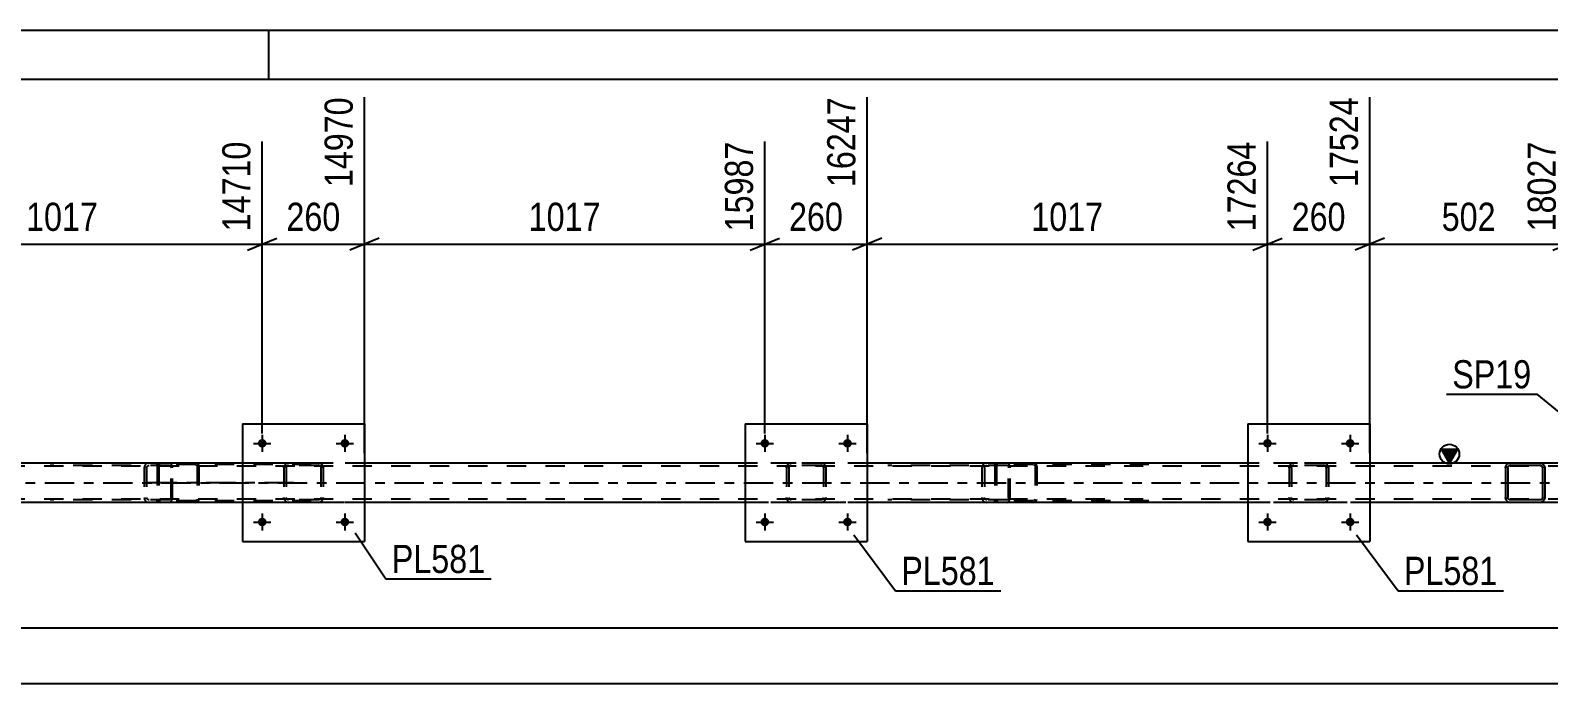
# Model space of a CAD drawing. Header units: millimetres. Extents: x 0 to 841, y 0 to 594.
# Drawn here: x 606.8 to 761.1, y 527.6 to 594 of the extents above; entities that cross this region are included whole.
import ezdxf

# ---------------------------------------------------------------- set-up
doc = ezdxf.new("R2010")
doc.units = ezdxf.units.MM
doc.linetypes.add('DXK_LINE_DOT2', pattern=[3.9198, 1.9599, -1.9599])
doc.linetypes.add('DXK_LINE_DOT3', pattern=[5.9187, 2.979, -0.9799, 0.9799, -0.9799])
doc.styles.add('Arial Narrow', font='ARIALN.TTF', dxfattribs={"height": 0.2})

# ---------------------------------------------------------------- blocks, each defined once
blk = doc.blocks.new('Unknown-814748510-1133')
at = {"color": 5, "linetype": 'Continuous'}
for p, q in [((841, 594), (0, 594)), ((631, 589), (631, 594)), ((836, 589), (5, 589))]:
    blk.add_line(p, q, dxfattribs=at)
blk = doc.blocks.new('Part-814748510-4940 - 4862')
at = {"color": 7, "linetype": 'DXK_LINE_DOT2'}
for p, q in [((734.68, 549.52), (734.72, 549.7)), ((734.72, 549.7), (734.68, 549.52)), ((734.68, 549.52), (734.68, 546.48)), ((734.92, 549.52), (734.94, 549.61)), ((734.92, 549.52), (734.92, 546.48)), ((734.94, 549.61), (734.99, 549.69)), ((734.98, 549.96), (735.16, 550)), ((735.16, 550), (734.98, 549.96)), ((734.99, 549.69), (735.07, 549.74)), ((735.07, 549.74), (735.16, 549.76)), ((738.2, 550), (735.16, 550)), ((738.2, 549.76), (735.16, 549.76)), ((738.2, 550), (738.38, 549.96)), ((738.38, 549.96), (738.2, 550)), ((738.2, 549.76), (738.29, 549.74)), ((738.29, 549.74), (738.37, 549.69)), ((738.37, 549.69), (738.42, 549.61)), ((738.42, 549.61), (738.44, 549.52)), ((738.44, 549.52), (738.44, 546.48)), ((738.64, 549.7), (738.68, 549.52)), ((738.68, 549.52), (738.64, 549.7)), ((738.68, 549.52), (738.68, 546.48)), ((734.72, 546.29), (734.68, 546.48)), ((734.68, 546.48), (734.72, 546.29)), ((734.94, 546.38), (734.92, 546.48)), ((734.99, 546.31), (734.94, 546.38)), ((735.07, 546.25), (734.99, 546.31)), ((735.16, 546.24), (735.07, 546.25)), ((738.2, 546.24), (735.16, 546.24)), ((738.29, 546.25), (738.2, 546.24)), ((738.37, 546.31), (738.29, 546.25)), ((738.42, 546.38), (738.37, 546.31)), ((738.44, 546.48), (738.42, 546.38)), ((738.68, 546.48), (738.64, 546.29)), ((738.64, 546.29), (738.68, 546.48)), ((735.16, 546), (734.98, 546.03)), ((734.98, 546.03), (735.16, 546)), ((738.2, 546), (735.16, 546)), ((738.38, 546.03), (738.2, 546)), ((738.2, 546), (738.38, 546.03))]:
    blk.add_line(p, q, dxfattribs=at)
for centre, start, end in [((735.16, 549.52), 112.5, 157.5), ((735.16, 549.52), 112.5, 157.5), ((738.2, 549.52), 22.5, 67.5), ((738.2, 549.52), 22.5, 67.5), ((735.16, 546.48), 202.5, 247.5), ((735.16, 546.48), 202.5, 247.5), ((738.2, 546.48), 292.5, 337.5), ((738.2, 546.48), 292.5, 337.5)]:
    blk.add_arc(centre, 0.48, start, end, dxfattribs=at)
blk = doc.blocks.new('Bolt-814748510-4880 - 4862')
at = {"linetype": 'Continuous'}
for points in [[(681.84, 552, -1), (680.96, 552, -1)], [(690.24, 552, -1), (689.36, 552, -1)]]:
    blk.add_hatch(color=1, dxfattribs=at).paths.add_polyline_path(points)
at = {"color": 1, "linetype": 'Continuous'}
for p, q in [((681.4, 552.88), (681.4, 551.12)), ((689.8, 552.88), (689.8, 551.12)), ((680.52, 552), (682.28, 552)), ((688.92, 552), (690.68, 552))]:
    blk.add_line(p, q, dxfattribs=at)
blk = doc.blocks.new('Part-814748510-4945 - 4862')
at = {"color": 2, "linetype": 'Continuous'}
for p, q in [((679.4, 554), (679.4, 542)), ((679.4, 554), (691.8, 554)), ((691.8, 554), (691.8, 542)), ((679.4, 542), (691.8, 542))]:
    blk.add_line(p, q, dxfattribs=at)
blk = doc.blocks.new('Bolt-814748510-4881 - 4862')
at = {"linetype": 'Continuous'}
for points in [[(681.84, 544, -1), (680.96, 544, -1)], [(690.24, 544, -1), (689.36, 544, -1)]]:
    blk.add_hatch(color=1, dxfattribs=at).paths.add_polyline_path(points)
at = {"color": 1, "linetype": 'Continuous'}
for p, q in [((681.4, 544.88), (681.4, 543.12)), ((689.8, 544.88), (689.8, 543.12)), ((680.52, 544), (682.28, 544)), ((688.92, 544), (690.68, 544))]:
    blk.add_line(p, q, dxfattribs=at)
blk = doc.blocks.new('Part-814748510-4946 - 4862')
at = {"color": 7, "linetype": 'DXK_LINE_DOT2'}
for p, q in [((683.6, 549.52), (683.64, 549.7)), ((683.64, 549.7), (683.6, 549.52)), ((683.6, 549.52), (683.6, 546.48)), ((683.84, 549.52), (683.86, 549.61)), ((683.84, 549.52), (683.84, 546.48)), ((683.86, 549.61), (683.91, 549.69)), ((683.9, 549.96), (684.08, 550)), ((684.08, 550), (683.9, 549.96)), ((683.91, 549.69), (683.99, 549.74)), ((683.99, 549.74), (684.08, 549.76)), ((687.12, 550), (684.08, 550)), ((687.12, 549.76), (684.08, 549.76)), ((687.12, 550), (687.3, 549.96)), ((687.3, 549.96), (687.12, 550)), ((687.12, 549.76), (687.21, 549.74)), ((687.21, 549.74), (687.29, 549.69)), ((687.29, 549.69), (687.34, 549.61)), ((687.34, 549.61), (687.36, 549.52)), ((687.36, 549.52), (687.36, 546.48)), ((687.56, 549.7), (687.6, 549.52)), ((687.6, 549.52), (687.56, 549.7)), ((687.6, 549.52), (687.6, 546.48)), ((683.64, 546.29), (683.6, 546.48)), ((683.6, 546.48), (683.64, 546.29)), ((683.86, 546.38), (683.84, 546.48)), ((683.91, 546.31), (683.86, 546.38)), ((683.99, 546.25), (683.91, 546.31)), ((684.08, 546.24), (683.99, 546.25)), ((687.12, 546.24), (684.08, 546.24)), ((687.21, 546.25), (687.12, 546.24)), ((687.29, 546.31), (687.21, 546.25)), ((687.34, 546.38), (687.29, 546.31)), ((687.36, 546.48), (687.34, 546.38)), ((687.6, 546.48), (687.56, 546.29)), ((687.56, 546.29), (687.6, 546.48)), ((684.08, 546), (683.9, 546.03)), ((683.9, 546.03), (684.08, 546)), ((687.12, 546), (684.08, 546)), ((687.3, 546.03), (687.12, 546)), ((687.12, 546), (687.3, 546.03))]:
    blk.add_line(p, q, dxfattribs=at)
at = {"color": 7, "linetype": 'DXK_LINE_DOT3'}
blk.add_line((685.6, 548), (685.6, 548), dxfattribs=at)
at = {"color": 7, "linetype": 'DXK_LINE_DOT2'}
for centre, start, end in [((684.08, 549.52), 112.5, 157.5), ((684.08, 549.52), 112.5, 157.5), ((687.12, 549.52), 22.5, 67.5), ((687.12, 549.52), 22.5, 67.5), ((684.08, 546.48), 202.5, 247.5), ((684.08, 546.48), 202.5, 247.5), ((687.12, 546.48), 292.5, 337.5), ((687.12, 546.48), 292.5, 337.5)]:
    blk.add_arc(centre, 0.48, start, end, dxfattribs=at)
blk = doc.blocks.new('Bolt-814748510-4882 - 4862')
at = {"linetype": 'Continuous'}
for points in [[(630.76, 552, -1), (629.88, 552, -1)], [(639.16, 552, -1), (638.28, 552, -1)]]:
    blk.add_hatch(color=1, dxfattribs=at).paths.add_polyline_path(points)
at = {"color": 1, "linetype": 'Continuous'}
for p, q in [((630.32, 552.88), (630.32, 551.12)), ((638.72, 552.88), (638.72, 551.12)), ((629.44, 552), (631.2, 552)), ((637.84, 552), (639.6, 552))]:
    blk.add_line(p, q, dxfattribs=at)
blk = doc.blocks.new('Bolt-814748510-4883 - 4862')
at = {"linetype": 'Continuous'}
for points in [[(630.76, 544, -1), (629.88, 544, -1)], [(639.16, 544, -1), (638.28, 544, -1)]]:
    blk.add_hatch(color=1, dxfattribs=at).paths.add_polyline_path(points)
at = {"color": 1, "linetype": 'Continuous'}
for p, q in [((630.32, 544.88), (630.32, 543.12)), ((638.72, 544.88), (638.72, 543.12)), ((629.44, 544), (631.2, 544)), ((637.84, 544), (639.6, 544))]:
    blk.add_line(p, q, dxfattribs=at)
blk = doc.blocks.new('Part-814748510-4951 - 4862')
at = {"color": 2, "linetype": 'Continuous'}
for p, q in [((628.32, 554), (628.32, 542)), ((628.32, 554), (640.72, 554)), ((640.72, 554), (640.72, 542)), ((628.32, 542), (640.72, 542))]:
    blk.add_line(p, q, dxfattribs=at)
blk = doc.blocks.new('Part-814748510-4952 - 4862')
at = {"color": 7, "linetype": 'DXK_LINE_DOT2'}
for p, q in [((632.52, 549.52), (632.56, 549.7)), ((632.56, 549.7), (632.52, 549.52)), ((632.52, 549.52), (632.52, 546.48)), ((632.76, 549.52), (632.78, 549.61)), ((632.76, 549.52), (632.76, 546.48)), ((632.78, 549.61), (632.83, 549.69)), ((632.82, 549.96), (633, 550)), ((633, 550), (632.82, 549.96)), ((632.83, 549.69), (632.91, 549.74)), ((632.91, 549.74), (633, 549.76)), ((636.04, 550), (633, 550)), ((636.04, 549.76), (633, 549.76)), ((636.04, 550), (636.22, 549.96)), ((636.22, 549.96), (636.04, 550)), ((636.04, 549.76), (636.13, 549.74)), ((636.13, 549.74), (636.21, 549.69)), ((636.21, 549.69), (636.26, 549.61)), ((636.26, 549.61), (636.28, 549.52)), ((636.28, 549.52), (636.28, 546.48)), ((636.48, 549.7), (636.52, 549.52)), ((636.52, 549.52), (636.48, 549.7)), ((636.52, 549.52), (636.52, 546.48)), ((632.56, 546.29), (632.52, 546.48)), ((632.52, 546.48), (632.56, 546.29)), ((632.78, 546.38), (632.76, 546.48)), ((632.83, 546.31), (632.78, 546.38)), ((632.91, 546.25), (632.83, 546.31)), ((633, 546.24), (632.91, 546.25)), ((636.04, 546.24), (633, 546.24)), ((636.13, 546.25), (636.04, 546.24)), ((636.21, 546.31), (636.13, 546.25)), ((636.26, 546.38), (636.21, 546.31)), ((636.28, 546.48), (636.26, 546.38)), ((636.52, 546.48), (636.48, 546.29)), ((636.48, 546.29), (636.52, 546.48)), ((633, 546), (632.82, 546.03)), ((632.82, 546.03), (633, 546)), ((636.04, 546), (633, 546)), ((636.22, 546.03), (636.04, 546)), ((636.04, 546), (636.22, 546.03))]:
    blk.add_line(p, q, dxfattribs=at)
at = {"color": 7, "linetype": 'DXK_LINE_DOT3'}
blk.add_line((634.52, 548), (634.52, 548), dxfattribs=at)
at = {"color": 7, "linetype": 'DXK_LINE_DOT2'}
for centre, start, end in [((633, 549.52), 112.5, 157.5), ((633, 549.52), 112.5, 157.5), ((636.04, 549.52), 22.5, 67.5), ((636.04, 549.52), 22.5, 67.5), ((633, 546.48), 202.5, 247.5), ((633, 546.48), 202.5, 247.5), ((636.04, 546.48), 292.5, 337.5), ((636.04, 546.48), 292.5, 337.5)]:
    blk.add_arc(centre, 0.48, start, end, dxfattribs=at)
blk = doc.blocks.new('Part-814748510-5002 - 4862')
at = {"color": 7, "linetype": 'DXK_LINE_DOT2'}
for p, q in [((620.91, 550), (608.76, 550)), ((620.91, 549.76), (608.76, 549.76)), ((618.34, 549.6), (618.32, 549.52)), ((618.32, 549.52), (618.32, 546.48)), ((618.36, 549.7), (618.34, 549.6)), ((618.57, 549.52), (618.59, 549.61)), ((618.57, 549.52), (618.57, 546.48)), ((618.59, 549.61), (618.65, 549.69)), ((618.82, 550), (618.63, 549.96)), ((618.65, 549.69), (618.73, 549.74)), ((618.73, 549.74), (618.82, 549.76)), ((619.64, 549.76), (619.64, 550)), ((621.02, 549.96), (620.91, 550)), ((620.91, 549.76), (620.97, 549.74)), ((620.97, 549.74), (621.01, 549.69)), ((621.01, 549.69), (621.04, 549.61)), ((621.11, 549.85), (621.02, 549.96)), ((621.04, 549.61), (621.05, 549.52)), ((621.05, 546.48), (621.05, 549.52)), ((621.16, 549.7), (621.11, 549.85)), ((621.19, 549.52), (621.16, 549.7)), ((621.19, 546.48), (621.19, 549.52)), ((620.91, 546.24), (608.76, 546.24)), ((618.32, 546.48), (618.34, 546.39)), ((618.34, 546.39), (618.36, 546.29)), ((618.59, 546.38), (618.57, 546.48)), ((618.65, 546.31), (618.59, 546.38)), ((618.73, 546.25), (618.65, 546.31)), ((618.82, 546.24), (618.73, 546.25)), ((619.64, 546), (619.64, 546.24)), ((620.97, 546.25), (620.91, 546.24)), ((621.01, 546.31), (620.97, 546.25)), ((621.04, 546.38), (621.01, 546.31)), ((621.05, 546.48), (621.04, 546.38)), ((621.11, 546.14), (621.16, 546.29)), ((621.16, 546.29), (621.19, 546.48)), ((620.91, 546), (608.76, 546)), ((618.63, 546.03), (618.82, 546)), ((620.91, 546), (621.02, 546.03)), ((621.02, 546.03), (621.11, 546.14))]:
    blk.add_line(p, q, dxfattribs=at)
for centre, start, end in [((618.81, 549.5), 111.1941, 156.1506), ((618.81, 546.49), 203.8494, 248.8059)]:
    blk.add_arc(centre, 0.492, start, end, dxfattribs=at)
blk = doc.blocks.new('Part-814748510-5009 - 4862')
at = {"color": 7, "linetype": 'DXK_LINE_DOT2'}
for p, q in [((706.05, 550), (693.89, 550)), ((706.05, 549.76), (693.89, 549.76)), ((703.47, 549.6), (703.45, 549.52)), ((703.45, 549.52), (703.45, 546.48)), ((703.49, 549.7), (703.47, 549.6)), ((703.71, 549.52), (703.73, 549.61)), ((703.71, 549.52), (703.71, 546.48)), ((703.73, 549.61), (703.78, 549.69)), ((703.96, 550), (703.77, 549.96)), ((703.78, 549.69), (703.86, 549.74)), ((703.86, 549.74), (703.96, 549.76)), ((704.77, 549.76), (704.77, 550)), ((706.15, 549.96), (706.05, 550)), ((706.05, 549.76), (706.1, 549.74)), ((706.1, 549.74), (706.14, 549.69)), ((706.14, 549.69), (706.17, 549.61)), ((706.24, 549.85), (706.15, 549.96)), ((706.17, 549.61), (706.18, 549.52)), ((706.18, 546.48), (706.18, 549.52)), ((706.3, 549.7), (706.24, 549.85)), ((706.32, 549.52), (706.3, 549.7)), ((706.32, 546.48), (706.32, 549.52)), ((706.05, 546.24), (693.89, 546.24)), ((703.45, 546.48), (703.47, 546.39)), ((703.47, 546.39), (703.49, 546.29)), ((703.73, 546.38), (703.71, 546.48)), ((703.78, 546.31), (703.73, 546.38)), ((703.86, 546.25), (703.78, 546.31)), ((703.96, 546.24), (703.86, 546.25)), ((704.77, 546), (704.77, 546.24)), ((706.1, 546.25), (706.05, 546.24)), ((706.14, 546.31), (706.1, 546.25)), ((706.17, 546.38), (706.14, 546.31)), ((706.18, 546.48), (706.17, 546.38)), ((706.24, 546.14), (706.3, 546.29)), ((706.3, 546.29), (706.32, 546.48)), ((706.05, 546), (693.89, 546)), ((703.77, 546.03), (703.96, 546)), ((706.05, 546), (706.15, 546.03)), ((706.15, 546.03), (706.24, 546.14))]:
    blk.add_line(p, q, dxfattribs=at)
for centre, start, end in [((703.94, 549.5), 111.1941, 156.1506), ((703.94, 546.49), 203.8494, 248.8059)]:
    blk.add_arc(centre, 0.492, start, end, dxfattribs=at)
blk = doc.blocks.new('Part-814748510-5011 - 4862')
at = {"color": 7, "linetype": 'DXK_LINE_DOT2'}
for p, q in [((704.8, 549.8), (704.77, 549.68)), ((704.77, 549.68), (704.77, 546.32)), ((704.94, 549.68), (704.96, 549.74)), ((704.94, 549.68), (704.94, 546.32)), ((704.96, 549.74), (704.99, 549.79)), ((705.11, 550), (704.98, 549.97)), ((704.99, 549.79), (705.05, 549.82)), ((705.05, 549.82), (705.11, 549.84)), ((720.44, 550), (705.11, 550)), ((720.44, 549.84), (705.11, 549.84)), ((708.82, 549.97), (708.69, 550)), ((708.69, 549.84), (708.75, 549.82)), ((708.75, 549.82), (708.78, 549.81)), ((708.78, 549.81), (708.81, 549.79)), ((708.81, 549.79), (708.85, 549.74)), ((708.85, 549.74), (708.86, 549.68)), ((708.86, 549.68), (708.86, 546.32)), ((709.03, 549.68), (709, 549.8)), ((709.03, 549.68), (709.03, 546.32)), ((704.77, 546.32), (704.8, 546.19)), ((704.96, 546.25), (704.94, 546.32)), ((704.99, 546.2), (704.96, 546.25)), ((708.85, 546.25), (708.81, 546.2)), ((708.86, 546.32), (708.85, 546.25)), ((709, 546.19), (709.03, 546.32)), ((704.98, 546.02), (705.11, 546)), ((704.99, 546.2), (705.02, 546.18)), ((705.02, 546.18), (705.05, 546.17)), ((705.05, 546.17), (705.11, 546.16)), ((720.44, 546.16), (705.11, 546.16)), ((720.44, 546), (705.11, 546)), ((708.75, 546.17), (708.69, 546.16)), ((708.69, 546), (708.82, 546.02)), ((708.81, 546.2), (708.75, 546.17))]:
    blk.add_line(p, q, dxfattribs=at)
for centre, start, end in [((705.1, 549.66), 110.7583, 155.68), ((708.7, 549.66), 24.32, 69.2417), ((705.1, 546.33), 204.32, 249.2417), ((708.7, 546.33), 290.7583, 335.68)]:
    blk.add_arc(centre, 0.331, start, end, dxfattribs=at)
blk = doc.blocks.new('Part-814748510-5029 - 4862')
at = {"color": 7, "linetype": 'DXK_LINE_DOT2'}
for p, q in [((619.66, 549.8), (619.64, 549.68)), ((619.64, 549.68), (619.64, 546.32)), ((619.81, 549.68), (619.82, 549.74)), ((619.81, 549.68), (619.81, 546.32)), ((619.82, 549.74), (619.86, 549.79)), ((619.98, 550), (619.85, 549.97)), ((619.86, 549.79), (619.91, 549.82)), ((619.91, 549.82), (619.98, 549.84)), ((635.31, 550), (619.98, 550)), ((635.31, 549.84), (619.98, 549.84)), ((623.68, 549.97), (623.55, 550)), ((623.55, 549.84), (623.62, 549.82)), ((623.62, 549.82), (623.64, 549.81)), ((623.64, 549.81), (623.67, 549.79)), ((623.67, 549.79), (623.71, 549.74)), ((623.71, 549.74), (623.72, 549.68)), ((623.72, 549.68), (623.72, 546.32)), ((623.89, 549.68), (623.87, 549.8)), ((623.89, 549.68), (623.89, 546.32)), ((619.64, 546.32), (619.66, 546.19)), ((619.82, 546.25), (619.81, 546.32)), ((619.86, 546.2), (619.82, 546.25)), ((623.71, 546.25), (623.67, 546.2)), ((623.72, 546.32), (623.71, 546.25)), ((623.87, 546.19), (623.89, 546.32)), ((619.85, 546.02), (619.98, 546)), ((619.86, 546.2), (619.89, 546.18)), ((619.89, 546.18), (619.91, 546.17)), ((619.91, 546.17), (619.98, 546.16)), ((635.31, 546.16), (619.98, 546.16)), ((635.31, 546), (619.98, 546)), ((623.62, 546.17), (623.55, 546.16)), ((623.55, 546), (623.68, 546.02)), ((623.67, 546.2), (623.62, 546.17))]:
    blk.add_line(p, q, dxfattribs=at)
at = {"color": 7, "linetype": 'DXK_LINE_DOT3'}
blk.add_line((633.52, 548), (618.35, 548), dxfattribs=at)
at = {"color": 7, "linetype": 'DXK_LINE_DOT2'}
for centre, start, end in [((619.97, 549.66), 110.7583, 155.68), ((623.57, 549.66), 24.32, 69.2417), ((619.97, 546.33), 204.32, 249.2417), ((623.57, 546.33), 290.7583, 335.68)]:
    blk.add_arc(centre, 0.331, start, end, dxfattribs=at)
blk = doc.blocks.new('Part-814748510-5062 - 4862')
at = {"linetype": 'Continuous'}
blk.add_hatch(color=2, dxfattribs=at).paths.add_polyline_path([(750.98, 550), (750.18, 551.4), (751.78, 551.4)])
at = {"color": 2, "linetype": 'Continuous'}
for p, q in [((750.98, 550), (750.18, 551.4)), ((750.18, 551.4), (751.78, 551.4)), ((751.78, 551.4), (750.98, 550)), ((628.32, 550), (589.64, 550)), ((679.4, 550), (640.72, 550)), ((730.48, 550), (691.8, 550)), ((757.14, 550), (742.88, 550)), ((762.98, 550), (760.18, 550)), ((628.32, 546), (589.64, 546)), ((679.4, 546), (640.72, 546)), ((730.48, 546), (691.8, 546)), ((757.14, 546), (742.88, 546)), ((762.98, 546), (760.18, 546))]:
    blk.add_line(p, q, dxfattribs=at)
at = {"color": 7, "linetype": 'DXK_LINE_DOT2'}
for p, q in [((762.98, 549.68), (99.23, 549.68)), ((762.98, 550), (117.51, 550)), ((640.72, 550), (628.32, 550)), ((691.8, 550), (679.4, 550)), ((742.88, 550), (730.48, 550)), ((760.18, 550), (757.14, 550)), ((762.98, 546.32), (99.23, 546.32)), ((760.18, 546), (99.23, 546)), ((640.72, 546), (628.32, 546)), ((691.8, 546), (679.4, 546)), ((742.88, 546), (730.48, 546)), ((760.18, 546), (757.14, 546))]:
    blk.add_line(p, q, dxfattribs=at)
at = {"color": 7, "linetype": 'DXK_LINE_DOT3'}
blk.add_line((99.23, 548), (762.98, 548), dxfattribs=at)
at = {"color": 2, "linetype": 'Continuous'}
blk.add_circle((750.98, 550.9), 1, dxfattribs=at)
blk = doc.blocks.new('Part-814748510-5100 - 4862')
at = {"color": 2, "linetype": 'Continuous'}
for p, q in [((730.48, 554), (730.48, 542)), ((730.48, 554), (742.88, 554)), ((742.88, 554), (742.88, 542)), ((730.48, 542), (742.88, 542))]:
    blk.add_line(p, q, dxfattribs=at)
blk = doc.blocks.new('Bolt-814748510-5101 - 4862')
at = {"linetype": 'Continuous'}
for points in [[(732.92, 544, -1), (732.04, 544, -1)], [(741.32, 544, -1), (740.44, 544, -1)]]:
    blk.add_hatch(color=1, dxfattribs=at).paths.add_polyline_path(points)
at = {"color": 1, "linetype": 'Continuous'}
for p, q in [((732.48, 544.88), (732.48, 543.12)), ((740.88, 544.88), (740.88, 543.12)), ((731.6, 544), (733.36, 544)), ((740, 544), (741.76, 544))]:
    blk.add_line(p, q, dxfattribs=at)
blk = doc.blocks.new('Bolt-814748510-5102 - 4862')
at = {"linetype": 'Continuous'}
for points in [[(732.92, 552, -1), (732.04, 552, -1)], [(741.32, 552, -1), (740.44, 552, -1)]]:
    blk.add_hatch(color=1, dxfattribs=at).paths.add_polyline_path(points)
at = {"color": 1, "linetype": 'Continuous'}
for p, q in [((732.48, 552.88), (732.48, 551.12)), ((740.88, 552.88), (740.88, 551.12)), ((731.6, 552), (733.36, 552)), ((740, 552), (741.76, 552))]:
    blk.add_line(p, q, dxfattribs=at)
blk = doc.blocks.new('Part-814748510-5103 - 4862')
at = {"color": 2, "linetype": 'Continuous'}
for p, q in [((756.69, 549.7), (756.66, 549.52)), ((756.66, 549.52), (756.66, 546.48)), ((756.9, 549.52), (756.91, 549.61)), ((756.9, 549.52), (756.9, 546.48)), ((756.91, 549.61), (756.97, 549.69)), ((757.14, 550), (756.95, 549.96)), ((756.97, 549.69), (757.04, 549.74)), ((757.04, 549.74), (757.14, 549.76)), ((760.18, 550), (757.14, 550)), ((760.18, 549.76), (757.14, 549.76)), ((760.36, 549.96), (760.18, 550)), ((760.18, 549.76), (760.27, 549.74)), ((760.27, 549.74), (760.35, 549.69)), ((760.35, 549.69), (760.4, 549.61)), ((760.4, 549.61), (760.42, 549.52)), ((760.42, 549.52), (760.42, 546.48)), ((760.66, 549.52), (760.62, 549.7)), ((760.66, 549.52), (760.66, 546.48)), ((756.66, 546.48), (756.69, 546.29)), ((756.91, 546.38), (756.9, 546.48)), ((756.97, 546.31), (756.91, 546.38)), ((757.04, 546.25), (756.97, 546.31)), ((757.14, 546.24), (757.04, 546.25)), ((760.18, 546.24), (757.14, 546.24)), ((760.27, 546.25), (760.18, 546.24)), ((760.35, 546.31), (760.27, 546.25)), ((760.4, 546.38), (760.35, 546.31)), ((760.42, 546.48), (760.4, 546.38)), ((760.62, 546.29), (760.66, 546.48)), ((756.95, 546.03), (757.14, 546)), ((760.18, 546), (757.14, 546)), ((760.18, 546), (760.36, 546.03))]:
    blk.add_line(p, q, dxfattribs=at)
at = {"color": 7, "linetype": 'DXK_LINE_DOT2'}
for p, q in [((756.66, 549.52), (756.69, 549.7)), ((756.95, 549.96), (757.14, 550)), ((760.18, 550), (760.36, 549.96)), ((760.62, 549.7), (760.66, 549.52)), ((756.69, 546.29), (756.66, 546.48)), ((760.66, 546.48), (760.62, 546.29)), ((757.14, 546), (756.95, 546.03)), ((760.36, 546.03), (760.18, 546))]:
    blk.add_line(p, q, dxfattribs=at)
at = {"color": 2, "linetype": 'Continuous'}
for centre, start, end in [((757.14, 549.52), 112.5, 157.5), ((760.18, 549.52), 22.5, 67.5), ((757.14, 546.48), 202.5, 247.5), ((760.18, 546.48), 292.5, 337.5)]:
    blk.add_arc(centre, 0.48, start, end, dxfattribs=at)
at = {"color": 7, "linetype": 'DXK_LINE_DOT2'}
for centre, start, end in [((757.14, 549.52), 112.5, 157.5), ((760.18, 549.52), 22.5, 67.5), ((757.14, 546.48), 202.5, 247.5), ((760.18, 546.48), 292.5, 337.5)]:
    blk.add_arc(centre, 0.48, start, end, dxfattribs=at)
blk = doc.blocks.new('StraightDimension-814748510-14299 - 4862')
at = {"color": 7, "linetype": 'Continuous'}
for p, q in [((691.8, 551), (691.8, 587.2)), ((681.4, 553), (681.4, 582.7)), ((679.9, 571.66), (682.9, 572.86)), ((693.3, 572.86), (690.3, 571.66)), ((681.4, 572.26), (691.8, 572.26))]:
    blk.add_line(p, q, dxfattribs=at)
at = {"color": 0}
blk.add_wipeout([(689.94, 573.01), (689.94, 577.21), (683.26, 577.21), (683.26, 573.01)], dxfattribs=at)
at = {"color": 3, "style": 'Arial Narrow'}
blk.add_text('260', height=2.863, dxfattribs=at).set_placement((683.86, 573.61))
at = {"color": 0, "linetype": 'Continuous'}
blk.add_wipeout([(691.2, 587.8), (687, 587.8), (687, 577.46), (691.2, 577.46)], dxfattribs=at)
at = {"color": 3, "linetype": 'Continuous', "style": 'Arial Narrow'}
blk.add_text('16247', height=2.863, rotation=90.0002, dxfattribs=at).set_placement((690.6, 578.06))
blk = doc.blocks.new('StraightDimension-814748510-5143 - 4862')
at = {"color": 7, "linetype": 'Continuous'}
blk.add_line((57.31, 533.24), (762.98, 533.24), dxfattribs=at)
blk = doc.blocks.new('StraightDimension-814748510-5122 - 4862')
at = {"color": 7, "linetype": 'Continuous'}
blk.add_line((56.67, 527.56), (763.62, 527.56), dxfattribs=at)
blk = doc.blocks.new('StraightDimension-814748510-14301 - 4862')
at = {"color": 7, "linetype": 'Continuous'}
for p, q in [((640.72, 551), (640.72, 587.2)), ((630.32, 553), (630.32, 582.7)), ((628.82, 571.66), (631.82, 572.86)), ((642.22, 572.86), (639.22, 571.66)), ((630.32, 572.26), (640.72, 572.26))]:
    blk.add_line(p, q, dxfattribs=at)
at = {"color": 0}
blk.add_wipeout([(638.86, 573.01), (638.86, 577.21), (632.18, 577.21), (632.18, 573.01)], dxfattribs=at)
at = {"color": 3, "style": 'Arial Narrow'}
blk.add_text('260', height=2.863, dxfattribs=at).set_placement((632.78, 573.61))
at = {"color": 0, "linetype": 'Continuous'}
blk.add_wipeout([(640.12, 587.8), (635.92, 587.8), (635.92, 577.46), (640.12, 577.46)], dxfattribs=at)
at = {"color": 3, "linetype": 'Continuous', "style": 'Arial Narrow'}
blk.add_text('14970', height=2.863, rotation=90.0002, dxfattribs=at).set_placement((639.52, 578.06))
blk = doc.blocks.new('StraightDimension-814748510-14296 - 4862')
at = {"color": 7, "linetype": 'Continuous'}
for p, q in [((742.88, 551), (742.88, 587.2)), ((762.98, 551), (762.98, 582.7)), ((744.38, 572.86), (741.38, 571.66)), ((761.48, 571.66), (764.48, 572.86)), ((742.88, 572.26), (762.98, 572.26))]:
    blk.add_line(p, q, dxfattribs=at)
at = {"color": 0, "linetype": 'Continuous'}
blk.add_wipeout([(762.38, 583.3), (758.18, 583.3), (758.18, 572.96), (762.38, 572.96)], dxfattribs=at)
at = {"color": 0}
blk.add_wipeout([(756.27, 573.01), (756.27, 577.21), (749.59, 577.21), (749.59, 573.01)], dxfattribs=at)
at = {"color": 3, "linetype": 'Continuous', "style": 'Arial Narrow'}
blk.add_text('18027', height=2.863, rotation=90.0002, dxfattribs=at).set_placement((761.78, 573.56))
at = {"color": 3, "style": 'Arial Narrow'}
blk.add_text('502', height=2.863, dxfattribs=at).set_placement((750.19, 573.61))
blk = doc.blocks.new('StraightDimension-814748510-14297 - 4862')
at = {"color": 7, "linetype": 'Continuous'}
for p, q in [((742.88, 551), (742.88, 587.2)), ((732.48, 553), (732.48, 582.7)), ((730.98, 571.66), (733.98, 572.86)), ((744.38, 572.86), (741.38, 571.66)), ((732.48, 572.26), (742.88, 572.26))]:
    blk.add_line(p, q, dxfattribs=at)
at = {"color": 0}
blk.add_wipeout([(741.02, 573.01), (741.02, 577.21), (734.34, 577.21), (734.34, 573.01)], dxfattribs=at)
at = {"color": 3, "style": 'Arial Narrow'}
blk.add_text('260', height=2.863, dxfattribs=at).set_placement((734.94, 573.61))
at = {"color": 0, "linetype": 'Continuous'}
blk.add_wipeout([(742.28, 587.8), (738.08, 587.8), (738.08, 577.46), (742.28, 577.46)], dxfattribs=at)
at = {"color": 3, "linetype": 'Continuous', "style": 'Arial Narrow'}
blk.add_text('17524', height=2.863, rotation=90.0002, dxfattribs=at).set_placement((741.68, 578.06))
blk = doc.blocks.new('StraightDimension-814748510-14298 - 4862')
at = {"color": 7, "linetype": 'Continuous'}
for p, q in [((691.8, 551), (691.8, 587.2)), ((732.48, 553), (732.48, 582.7)), ((693.3, 572.86), (690.3, 571.66)), ((730.98, 571.66), (733.98, 572.86)), ((691.8, 572.26), (732.48, 572.26))]:
    blk.add_line(p, q, dxfattribs=at)
at = {"color": 0, "linetype": 'Continuous'}
blk.add_wipeout([(731.88, 583.3), (727.68, 583.3), (727.68, 572.96), (731.88, 572.96)], dxfattribs=at)
at = {"color": 0}
blk.add_wipeout([(716.4, 573.01), (716.4, 577.21), (707.88, 577.21), (707.88, 573.01)], dxfattribs=at)
at = {"color": 3, "linetype": 'Continuous', "style": 'Arial Narrow'}
blk.add_text('17264', height=2.863, rotation=90.0002, dxfattribs=at).set_placement((731.28, 573.56))
at = {"color": 3, "style": 'Arial Narrow'}
blk.add_text('1017', height=2.863, dxfattribs=at).set_placement((708.48, 573.61))
blk = doc.blocks.new('StraightDimension-814748510-14300 - 4862')
at = {"color": 7, "linetype": 'Continuous'}
for p, q in [((640.72, 551), (640.72, 587.2)), ((681.4, 553), (681.4, 582.7)), ((642.22, 572.86), (639.22, 571.66)), ((679.9, 571.66), (682.9, 572.86)), ((640.72, 572.26), (681.4, 572.26))]:
    blk.add_line(p, q, dxfattribs=at)
at = {"color": 0, "linetype": 'Continuous'}
blk.add_wipeout([(680.8, 583.3), (676.6, 583.3), (676.6, 572.96), (680.8, 572.96)], dxfattribs=at)
at = {"color": 0}
blk.add_wipeout([(665.32, 573.01), (665.32, 577.21), (656.8, 577.21), (656.8, 573.01)], dxfattribs=at)
at = {"color": 3, "linetype": 'Continuous', "style": 'Arial Narrow'}
blk.add_text('15987', height=2.863, rotation=90.0002, dxfattribs=at).set_placement((680.2, 573.56))
at = {"color": 3, "style": 'Arial Narrow'}
blk.add_text('1017', height=2.863, dxfattribs=at).set_placement((657.4, 573.61))
blk = doc.blocks.new('StraightDimension-814748510-14302 - 4862')
at = {"color": 7, "linetype": 'Continuous'}
for p, q in [((589.64, 551), (589.64, 587.2)), ((630.32, 553), (630.32, 582.7)), ((591.14, 572.86), (588.14, 571.66)), ((628.82, 571.66), (631.82, 572.86)), ((589.64, 572.26), (630.32, 572.26))]:
    blk.add_line(p, q, dxfattribs=at)
at = {"color": 0, "linetype": 'Continuous'}
blk.add_wipeout([(629.72, 583.3), (625.52, 583.3), (625.52, 572.96), (629.72, 572.96)], dxfattribs=at)
at = {"color": 0}
blk.add_wipeout([(614.23, 573.01), (614.23, 577.21), (605.72, 577.21), (605.72, 573.01)], dxfattribs=at)
at = {"color": 3, "linetype": 'Continuous', "style": 'Arial Narrow'}
blk.add_text('14710', height=2.863, rotation=90.0002, dxfattribs=at).set_placement((629.12, 573.56))
at = {"color": 3, "style": 'Arial Narrow'}
blk.add_text('1017', height=2.863, dxfattribs=at).set_placement((606.32, 573.61))
blk = doc.blocks.new('Mark-814748510-4941 - 4862')
at = {"color": 0}
blk.add_wipeout([(704.78, 537.6), (704.78, 540.6), (695.27, 540.6), (695.27, 537.6)], dxfattribs=at)
blk.add_wipeout([(704.78, 537.6), (704.78, 540.6), (695.27, 540.6), (695.27, 537.6)], dxfattribs=at)
at = {"color": 30, "linetype": 'Continuous'}
for p, q in [((690.44, 542.68), (694.67, 537)), ((694.67, 537), (705.38, 537))]:
    blk.add_line(p, q, dxfattribs=at)
at = {"color": 3, "style": 'Arial Narrow'}
blk.add_text('PL581', height=2.863, dxfattribs=at).set_placement((695.27, 537.6))
blk = doc.blocks.new('Mark-814748510-4947 - 4862')
at = {"color": 0}
blk.add_wipeout([(652.99, 538.81), (652.99, 541.81), (643.49, 541.81), (643.49, 538.81)], dxfattribs=at)
blk.add_wipeout([(652.99, 538.81), (652.99, 541.81), (643.49, 541.81), (643.49, 538.81)], dxfattribs=at)
at = {"color": 30, "linetype": 'Continuous'}
for p, q in [((639.76, 542.89), (642.89, 538.21)), ((642.89, 538.21), (653.59, 538.21))]:
    blk.add_line(p, q, dxfattribs=at)
at = {"color": 3, "style": 'Arial Narrow'}
blk.add_text('PL581', height=2.863, dxfattribs=at).set_placement((643.49, 538.81))
blk = doc.blocks.new('Mark-814748510-4991 - 4862')
at = {"color": 0}
blk.add_wipeout([(759.3, 557.59), (759.3, 560.59), (751.26, 560.59), (751.26, 557.59)], dxfattribs=at)
blk.add_wipeout([(759.3, 557.59), (759.3, 560.59), (751.26, 560.59), (751.26, 557.59)], dxfattribs=at)
at = {"color": 30, "linetype": 'Continuous'}
for p in [(750.66, 556.99), (763.26, 554.27)]:
    blk.add_line(p, (759.9, 556.99), dxfattribs=at)
at = {"color": 3, "style": 'Arial Narrow'}
blk.add_text('SP19', height=2.863, dxfattribs=at).set_placement((751.26, 557.59))
blk = doc.blocks.new('Mark-814748510-5096 - 4862')
at = {"color": 0}
blk.add_wipeout([(755.86, 537.6), (755.86, 540.6), (746.35, 540.6), (746.35, 537.6)], dxfattribs=at)
blk.add_wipeout([(755.86, 537.6), (755.86, 540.6), (746.35, 540.6), (746.35, 537.6)], dxfattribs=at)
at = {"color": 30, "linetype": 'Continuous'}
for p, q in [((741.52, 542.68), (745.75, 537)), ((745.75, 537), (756.46, 537))]:
    blk.add_line(p, q, dxfattribs=at)
at = {"color": 3, "style": 'Arial Narrow'}
blk.add_text('PL581', height=2.863, dxfattribs=at).set_placement((746.35, 537.6))

msp = doc.modelspace()

# ---------------------------------------------------------------- block references
for name in ['Unknown-814748510-1133', 'Part-814748510-4951 - 4862', 'Part-814748510-4945 - 4862', 'Part-814748510-5100 - 4862', 'Bolt-814748510-4882 - 4862', 'Bolt-814748510-4880 - 4862', 'Bolt-814748510-5102 - 4862', 'Part-814748510-5062 - 4862', 'Part-814748510-5002 - 4862', 'Part-814748510-5029 - 4862', 'Part-814748510-4952 - 4862', 'Part-814748510-4946 - 4862', 'Part-814748510-5009 - 4862', 'Part-814748510-5011 - 4862', 'Part-814748510-4940 - 4862', 'Part-814748510-5103 - 4862', 'Bolt-814748510-4883 - 4862', 'Bolt-814748510-4881 - 4862', 'Bolt-814748510-5101 - 4862']:
    msp.add_blockref(name, (0, 0))

# ---------------------------------------------------------------- next in the draw order: block references
for name in ['StraightDimension-814748510-14301 - 4862', 'StraightDimension-814748510-14299 - 4862', 'StraightDimension-814748510-14296 - 4862', 'StraightDimension-814748510-5143 - 4862']:
    msp.add_blockref(name, (0, 0))

# ---------------------------------------------------------------- next in the draw order: block references
for name in ['StraightDimension-814748510-14302 - 4862', 'StraightDimension-814748510-14300 - 4862', 'StraightDimension-814748510-14297 - 4862', 'Mark-814748510-4991 - 4862', 'StraightDimension-814748510-5122 - 4862']:
    msp.add_blockref(name, (0, 0))

# ---------------------------------------------------------------- next in the draw order: block references
for name in ['StraightDimension-814748510-14298 - 4862', 'Mark-814748510-4947 - 4862', 'Mark-814748510-4941 - 4862', 'Mark-814748510-5096 - 4862']:
    msp.add_blockref(name, (0, 0))

doc.saveas('drawing.dxf')
